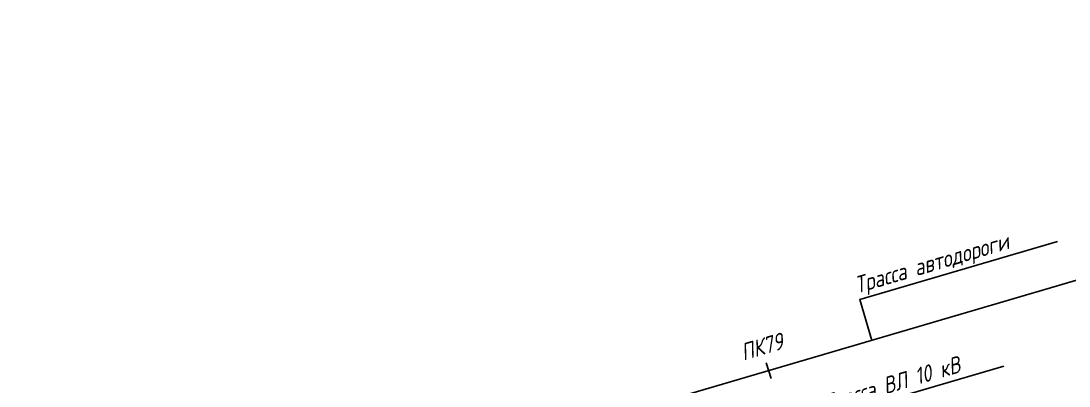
# Model space of a CAD drawing. Extents: x 1515794 to 1517806, y 2183977 to 2184820.
# Drawn here: x 1515840.3 to 1516092.3, y 2184281.3 to 2184369 of the extents above; entities that cross this region are included whole.
import ezdxf
from ezdxf.enums import TextEntityAlignment as Align

# ---------------------------------------------------------------- set-up
doc = ezdxf.new("R2010")
doc.units = 0
for name, color, linetype, lineweight in [('ИИ_ПИКЕТАЖ_025', 7, 'Continuous', 25), ('ИИ_ТЕКСТ_025', 7, 'Continuous', 25), ('ИИ_ТРАССА_АД_025', 1, 'Continuous', 25)]:
    doc.layers.add(name, color=color, linetype=linetype, lineweight=lineweight)
doc.styles.add('VNIPISIMPLEXCUR', font='simplex.shx', dxfattribs={"width": 0.8, "oblique": 15})

# ---------------------------------------------------------------- blocks, each defined once
blk = doc.blocks.new('ИИ15001')
at = {"color": 0, "linetype": 'Continuous', "lineweight": 25}
blk.add_lwpolyline([(0, 1), (0, -1)], dxfattribs=at)
at = {"color": 0, "linetype": 'Continuous', "lineweight": 25, "style": 'VNIPISIMPLEXCUR', "oblique": 15, "width": 0.8}
blk.add_attdef('STATIONING', text='', height=2, dxfattribs=at).set_placement((0, 2), align=Align.CENTER)
at = {"color": 7, "linetype": 'Continuous', "lineweight": 25, "style": 'VNIPISIMPLEXCUR', "oblique": 15, "width": 0.8}
blk.add_attdef('HEIGHT', text='', height=2, dxfattribs=at).set_placement((0, -2), align=Align.TOP_CENTER)

msp = doc.modelspace()

# ---------------------------------------------------------------- linework, layer by layer
at = {"layer": 'ИИ_ТЕКСТ_025'}
for points in [[(1516089.571, 2184316.029), (1516042.026, 2184302.063), (1516044.913, 2184292.237)], [(1516076.653, 2184286.022), (1516034.605, 2184273.669), (1516037.445, 2184264.001)]]:
    msp.add_lwpolyline(points, dxfattribs=at)
at = {"layer": 'ИИ_ТРАССА_АД_025'}
msp.add_lwpolyline([(1516499.855, 2184425.826), (1516488.87, 2184422.6), (1516212.62, 2184341.48), (1515934.24, 2184259.74), (1515840.313, 2184232.167)], dxfattribs=at)

# ---------------------------------------------------------------- block references
at = {"layer": 'ИИ_ПИКЕТАЖ_025', "color": 1, "xscale": 2, "yscale": 2, "zscale": 2, "rotation": 16.36369999999997}
msp.add_blockref('ИИ15001', (1516020.11, 2184284.954), dxfattribs=at).add_auto_attribs({'STATIONING': 'ПК79'})

# ---------------------------------------------------------------- texts
at = {"layer": 'ИИ_ТЕКСТ_025', "style": 'VNIPISIMPLEXCUR', "oblique": 15, "width": 0.8}
for s, p in [('Трасса автодороги', (1516041.378, 2184303.483)), ('Трасса ВЛ 10 кВ', (1516033.957, 2184275.089))]:
    msp.add_text(s, height=4, rotation=16.37083, dxfattribs=at).set_placement(p)

doc.saveas('drawing.dxf')
